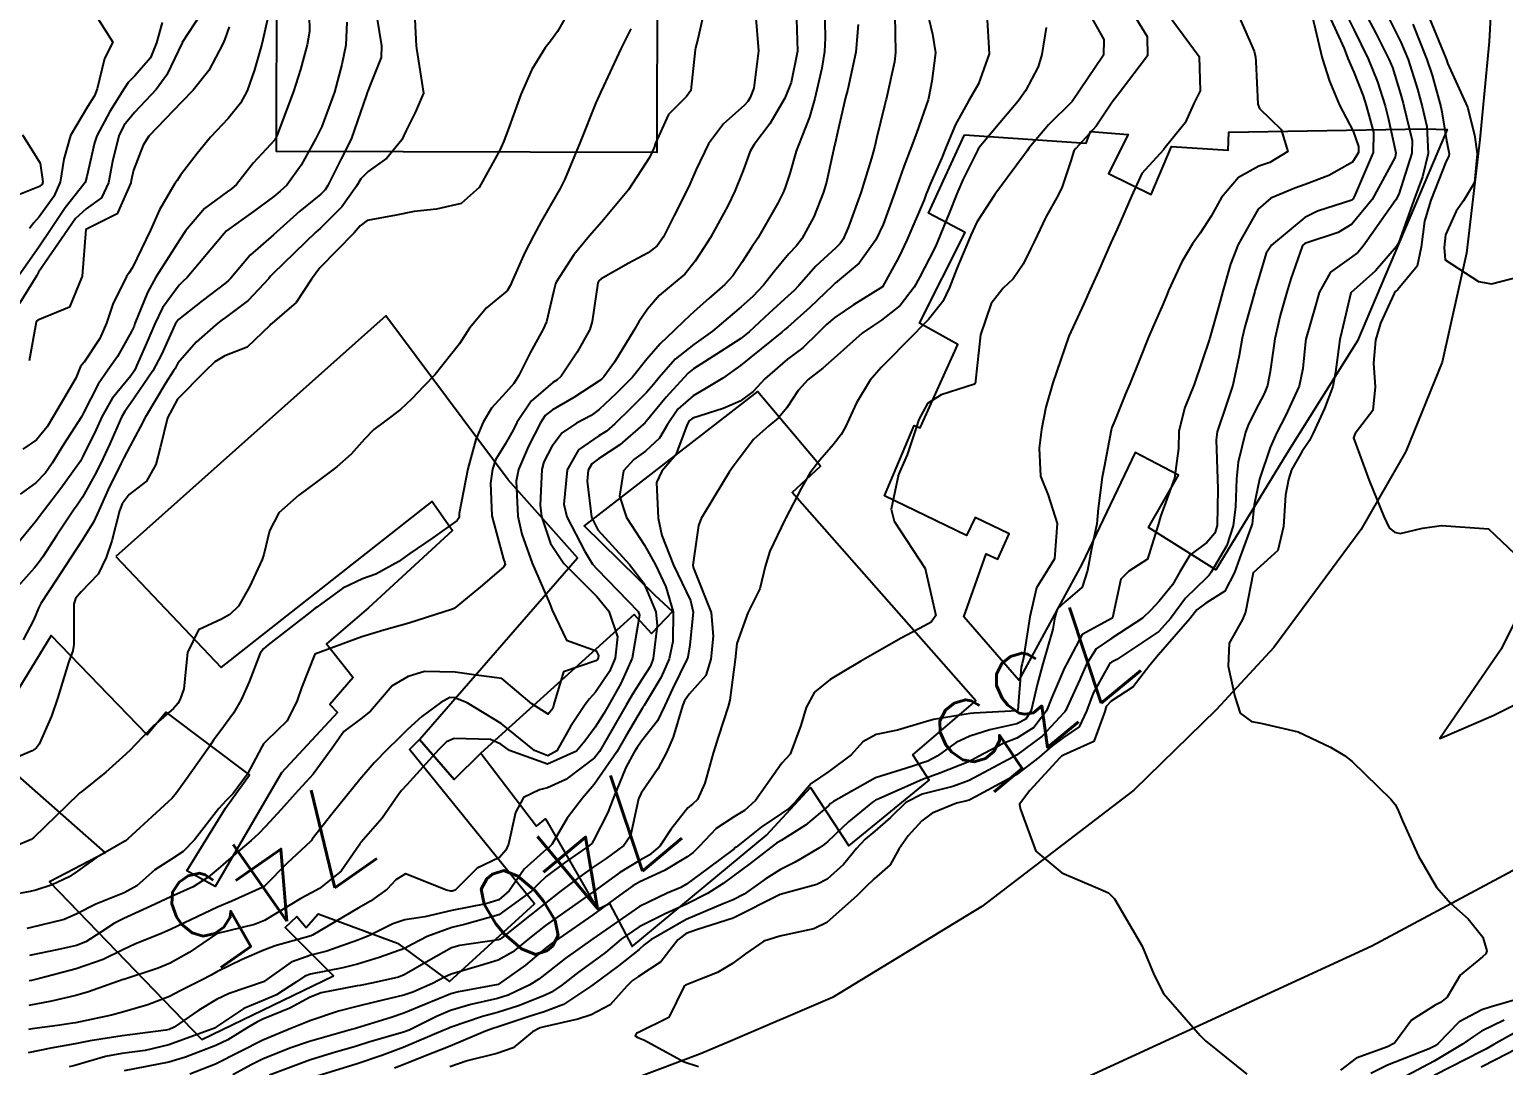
# Model space of a CAD drawing. Header units: metres. Extents: x 318500 to 325275, y 7408834 to 7428799.
# Drawn here: x 322798.3 to 322861.2, y 7418299.4 to 7418343.6 of the extents above; entities that cross this region are included whole.
import ezdxf
from ezdxf.enums import TextEntityAlignment as Align

# ---------------------------------------------------------------- set-up
doc = ezdxf.new("R2010")
doc.units = ezdxf.units.M
doc.header["$MEASUREMENT"] = 0
for name, color, linetype in [('Cotas', 45, 'Continuous'), ('Curvas de Nivel 1m', 11, 'Continuous'), ('Curvas de Nivel 5m', 15, 'Continuous'), ('Edificações', 30, 'Continuous'), ('Vias Primárias', 230, 'Continuous')]:
    doc.layers.add(name, color=color, linetype=linetype)
doc.styles.add('Style-STANDARD', font='STANDARD.shx')

msp = doc.modelspace()

# ---------------------------------------------------------------- linework, layer by layer
at = {"layer": 'Curvas de Nivel 1m', "flags": 128}
for points, elevation in [([(322813.012, 7418344.743), (322813.321, 7418342.915), (322813.303, 7418342.415), (322812.783, 7418341.132), (322812.725, 7418340.977), (322812.708, 7418340.921), (322812.677, 7418340.82), (322812.017, 7418338.931), (322811.591, 7418338.094), (322811.03, 7418336.945), (322810.912, 7418336.762), (322810.724, 7418336.581), (322809.824, 7418335.853), (322808.852, 7418334.978), (322808.699, 7418334.847), (322807.706, 7418333.973), (322806.887, 7418332.998), (322806.788, 7418332.889), (322806.677, 7418332.797), (322805.657, 7418332.023), (322804.653, 7418331.232), (322804.561, 7418331.122), (322804.513, 7418331.032), (322803.93, 7418329.741), (322803.562, 7418329.046), (322802.606, 7418327.645), (322802.358, 7418327.307), (322802.219, 7418327.064), (322801.722, 7418325.929), (322801.316, 7418325.073), (322801.066, 7418324.572), (322800.548, 7418323.641), (322800.325, 7418323.301), (322800.172, 7418323.086), (322799.458, 7418322.025), (322798.862, 7418321.105), (322798.724, 7418320.899), (322798.513, 7418320.632), (322797.791, 7418319.831)], 753), ([(322808.652, 7418344.982), (322808.321, 7418343.481), (322808.203, 7418342.986), (322807.897, 7418341.886), (322807.576, 7418340.992), (322807.297, 7418340.473), (322806.768, 7418339.817), (322806.023, 7418339.011), (322805.449, 7418338.32), (322804.735, 7418337.395), (322804.593, 7418337.171), (322804.5, 7418337.033), (322803.84, 7418335.916), (322803.46, 7418335.049), (322802.684, 7418333.445), (322802.535, 7418333.208), (322802.437, 7418333.062), (322801.845, 7418331.886), (322801.579, 7418331.071), (322801.296, 7418330.417), (322800.625, 7418329.411), (322800.474, 7418329.231), (322800.406, 7418329.083), (322800.264, 7418328.733), (322799.32, 7418327.099), (322799.047, 7418326.649), (322798.585, 7418326.097), (322798.005, 7418325.692)], 756), ([(322814.692, 7418344.901), (322814.796, 7418342.915), (322814.809, 7418342.801), (322815.104, 7418340.895), (322814.772, 7418340.094), (322814.368, 7418339.3), (322814.185, 7418338.906), (322813.548, 7418338.112), (322812.739, 7418337.55), (322812.429, 7418337.23), (322812.245, 7418336.927), (322811.617, 7418336.036), (322810.702, 7418335.116), (322810.614, 7418335.039), (322810.519, 7418334.953), (322808.682, 7418333.176), (322808.584, 7418333.078), (322808.5, 7418332.982), (322807.619, 7418332.037), (322806.655, 7418331.311), (322806.469, 7418331.186), (322806.245, 7418331.006), (322805.399, 7418330.259), (322804.625, 7418329.364), (322804.507, 7418329.146), (322804.44, 7418329.033), (322804.105, 7418328.527), (322803.224, 7418327.051), (322803.019, 7418326.629), (322802.582, 7418325.832), (322802.313, 7418325.323), (322802.194, 7418325.064), (322801.65, 7418323.973), (322801.245, 7418323.073), (322801.03, 7418322.58), (322800.527, 7418321.778), (322800.069, 7418321.087), (322799.462, 7418320.139), (322798.783, 7418319.106), (322798.682, 7418318.912), (322798.48, 7418318.426), (322798.028, 7418317.555)], 752), ([(322836.545, 7418344.613), (322836.822, 7418343.405), (322836.95, 7418342.608), (322836.798, 7418341.398), (322836.672, 7418340.73), (322836.637, 7418340.612), (322836.153, 7418339.232), (322835.931, 7418338.618), (322835.608, 7418337.757), (322835.213, 7418336.623), (322834.717, 7418335.288), (322834.412, 7418334.634), (322833.7, 7418333.64), (322832.682, 7418332.777), (322832.619, 7418332.722), (322832.559, 7418332.661), (322831.594, 7418331.742), (322830.653, 7418330.906), (322830.534, 7418330.8), (322830.403, 7418330.684), (322828.636, 7418329.263), (322827.883, 7418328.721), (322827.101, 7418328.254), (322826.619, 7418327.977), (322825.955, 7418327.401), (322825.525, 7418326.751), (322825.184, 7418326.161), (322824.583, 7418325.608), (322824.088, 7418325.257), (322823.646, 7418324.774), (322823.467, 7418323.684), (322823.768, 7418322.772), (322824.533, 7418321.603), (322825.009, 7418320.755), (322825.444, 7418319.812), (322825.755, 7418318.747), (322825.742, 7418317.482), (322825.588, 7418316.749), (322825.253, 7418315.957), (322824.521, 7418314.759), (322824.487, 7418314.711), (322824.438, 7418314.624), (322823.748, 7418313.442), (322823.357, 7418312.776), (322822.396, 7418311.375), (322821.897, 7418310.797), (322821.239, 7418309.945), (322820.59, 7418308.817), (322820.476, 7418308.701), (322820.357, 7418308.622), (322819.407, 7418307.767), (322818.762, 7418306.836), (322818.326, 7418306.456), (322817.761, 7418306.285), (322816.321, 7418305.995), (322815.165, 7418305.734), (322814.317, 7418305.605), (322813.794, 7418305.427), (322812.773, 7418304.915), (322812.44, 7418304.787), (322812.307, 7418304.737), (322810.975, 7418304.265), (322810.297, 7418304.095), (322809.459, 7418303.796), (322808.328, 7418302.979), (322808.301, 7418302.959), (322808.28, 7418302.951), (322806.812, 7418302.454), (322806.268, 7418302.2), (322805.518, 7418301.754), (322804.466, 7418301.027), (322804.249, 7418300.925), (322804.108, 7418300.891), (322802.246, 7418300.651), (322800.878, 7418300.439), (322800.239, 7418300.314), (322799.207, 7418300.124), (322798.232, 7418299.929)], 743), ([(322832.224, 7418344.669), (322832.253, 7418343.234), (322832.226, 7418342.669), (322832.1, 7418341.965), (322831.809, 7418340.67), (322831.586, 7418339.863), (322831.107, 7418338.677), (322831.012, 7418338.422), (322830.742, 7418337.465), (322830.548, 7418336.868), (322830.474, 7418336.684), (322830.234, 7418336.196), (322829.379, 7418334.7), (322829.11, 7418334.298), (322828.694, 7418333.662), (322828.311, 7418333.09), (322827.97, 7418332.721), (322827.281, 7418332.121), (322826.663, 7418331.578), (322826.231, 7418331.17), (322825.791, 7418330.749), (322825.201, 7418330.198), (322824.638, 7418329.537), (322824.022, 7418328.769), (322823.333, 7418328.065), (322822.609, 7418327.383), (322822.265, 7418327.135), (322821.639, 7418326.804), (322821.02, 7418326.387), (322820.585, 7418325.807), (322820.247, 7418325.151), (322820.15, 7418324.824), (322820.079, 7418323.301), (322820.14, 7418322.824), (322820.533, 7418321.673), (322821.09, 7418320.811), (322822.499, 7418319.401), (322823.011, 7418318.782), (322823.383, 7418317.68), (322823.289, 7418316.778), (322823.038, 7418316.205), (322822.448, 7418315.327), (322822.196, 7418315.042), (322822.002, 7418314.797), (322821.381, 7418313.85), (322820.791, 7418312.814), (322820.408, 7418312.603), (322819.847, 7418312.826), (322818.427, 7418313.984), (322816.968, 7418314.862), (322816.443, 7418315.08), (322816.229, 7418315.088), (322815.844, 7418314.879), (322815.033, 7418314.289), (322814.422, 7418313.733), (322814.005, 7418313.315), (322813.578, 7418312.908), (322813.006, 7418312.312), (322812.397, 7418311.599), (322811.849, 7418310.928), (322811.2, 7418310.116), (322810.361, 7418309.04), (322810.321, 7418308.99), (322810.282, 7418308.951), (322809.296, 7418308.016), (322808.331, 7418307.058), (322808.291, 7418307.02), (322808.228, 7418306.981), (322806.924, 7418306.394), (322806.321, 7418306.141), (322804.616, 7418305.329), (322804.312, 7418305.187), (322803.95, 7418305.035), (322802.786, 7418304.57), (322802.299, 7418304.339), (322801.443, 7418303.914), (322800.284, 7418303.51), (322798.718, 7418303.103), (322798.372, 7418303.015), (322798.278, 7418302.993)], 746), ([(322831.011, 7418344.514), (322831.061, 7418342.686), (322830.797, 7418341.347), (322830.528, 7418340.684), (322829.889, 7418339.577), (322829.216, 7418338.703), (322829.043, 7418338.419), (322828.743, 7418337.59), (322828.394, 7418336.715), (322828.093, 7418336.089), (322827.357, 7418334.73), (322827.104, 7418334.334), (322826.695, 7418333.719), (322826.263, 7418333.167), (322825.756, 7418332.749), (322825.17, 7418332.257), (322824.664, 7418331.665), (322824.29, 7418331.131), (322824.089, 7418330.768), (322823.265, 7418329.409), (322822.799, 7418328.787), (322822.717, 7418328.7), (322822.628, 7418328.624), (322821.516, 7418327.907), (322820.608, 7418327.381), (322820.297, 7418327.13), (322820.094, 7418326.825), (322819.587, 7418325.828), (322819.163, 7418324.834), (322819.066, 7418324.334), (322819.129, 7418322.834), (322819.301, 7418322.07), (322819.751, 7418320.828), (322820.494, 7418319.088), (322820.602, 7418318.818), (322821.216, 7418317.548), (322822.473, 7418317.08), (322822.572, 7418316.89), (322822.565, 7418316.789), (322822.536, 7418316.722), (322822.468, 7418316.658), (322821.086, 7418316.185), (322820.674, 7418314.816), (322820.627, 7418314.627), (322820.433, 7418314.377), (322819.731, 7418314.827), (322818.456, 7418315.904), (322817.248, 7418316.069), (322816.46, 7418316.176), (322815.145, 7418316.205), (322814.456, 7418315.995), (322813.768, 7418315.589), (322813.193, 7418314.912), (322812.845, 7418314.505), (322812.429, 7418314.187), (322811.713, 7418313.638), (322811.216, 7418312.938), (322810.399, 7418311.825), (322809.611, 7418310.962), (322809.032, 7418310.319), (322808.369, 7418309.588), (322808.068, 7418309.279), (322807.746, 7418308.986), (322806.992, 7418308.352), (322806.342, 7418307.774), (322805.924, 7418307.418), (322805.274, 7418307.016), (322804.326, 7418306.584), (322803.471, 7418306.192), (322802.316, 7418305.656), (322801.92, 7418305.457), (322801.336, 7418305.07), (322800.703, 7418304.668), (322800.294, 7418304.511), (322799.537, 7418304.336), (322798.29, 7418304.084)], 747), ([(322845.269, 7418344.494), (322845.989, 7418343.316), (322846.004, 7418342.482), (322844.794, 7418340.89), (322844.495, 7418340.504), (322843.808, 7418339.481), (322842.939, 7418338.527), (322842.862, 7418338.425), (322842.753, 7418338.044), (322842.368, 7418336.901), (322842.192, 7418336.535), (322841.666, 7418335.595), (322841.163, 7418334.545), (322841.016, 7418334.235), (322840.696, 7418333.59), (322840.271, 7418332.971), (322839.846, 7418332.563), (322839.327, 7418331.913), (322838.884, 7418330.576), (322838.67, 7418328.619), (322838.665, 7418328.579), (322838.657, 7418328.553), (322838.628, 7418328.474), (322837.205, 7418328.01), (322836.616, 7418327.649), (322836.244, 7418326.967), (322836.13, 7418326.607), (322835.744, 7418325.451), (322835.376, 7418324.618), (322835.061, 7418323.128), (322835.196, 7418322.62), (322836.52, 7418320.6), (322836.968, 7418318.595), (322836.771, 7418318.313), (322836.486, 7418318.158), (322835.486, 7418317.621), (322834.474, 7418317.049), (322833.772, 7418316.64), (322832.956, 7418316.16), (322832.458, 7418315.867), (322831.799, 7418315.317), (322831.44, 7418314.67), (322831.203, 7418313.897), (322830.757, 7418312.677), (322830.589, 7418312.497), (322830.406, 7418312.288), (322829.275, 7418310.697), (322828.811, 7418310.276), (322828.379, 7418310.01), (322827.596, 7418309.497), (322826.875, 7418308.732), (322826.611, 7418308.481), (322826.353, 7418308.292), (322825.385, 7418307.709), (322824.337, 7418307.222), (322824.042, 7418307.057), (322823.639, 7418306.77), (322822.32, 7418305.803), (322820.886, 7418304.811), (322820.549, 7418304.574), (322820.303, 7418304.373), (322819.454, 7418303.667), (322818.287, 7418302.84), (322816.607, 7418302.533), (322816.274, 7418302.442), (322815.166, 7418301.987), (322814.261, 7418301.614), (322813.73, 7418301.433), (322812.251, 7418300.985), (322812.201, 7418300.97), (322812.037, 7418300.923), (322810.245, 7418300.408), (322809.403, 7418300.124), (322808.237, 7418299.656), (322807.787, 7418299.432), (322806.974, 7418298.993)], 739), ([(322827.101, 7418344.471), (322826.817, 7418343.204), (322826.717, 7418342.835), (322826.701, 7418342.741), (322826.522, 7418341.013), (322826.336, 7418340.745), (322825.556, 7418339.975), (322825.008, 7418338.758), (322824.947, 7418338.568), (322824.751, 7418338.149), (322823.851, 7418336.773), (322822.716, 7418335.398), (322822.191, 7418334.798), (322821.52, 7418333.986), (322820.762, 7418332.819), (322820.74, 7418332.758), (322820.675, 7418332.462), (322820.35, 7418331.128), (322820.214, 7418330.824), (322819.659, 7418329.81), (322819.178, 7418328.835), (322818.957, 7418328.505), (322818.619, 7418328.118), (322818.015, 7418327.443), (322817.656, 7418326.854), (322817.339, 7418326.108), (322817.006, 7418324.863), (322816.633, 7418322.951), (322816.635, 7418322.869), (322816.635, 7418322.783), (322816.547, 7418322.655), (322815.508, 7418321.913), (322814.525, 7418321.236), (322814.328, 7418321.097), (322814.052, 7418320.905), (322813.067, 7418320.359), (322812.509, 7418320.154), (322811.667, 7418319.768), (322810.548, 7418318.949), (322810.49, 7418318.904), (322810.259, 7418318.725), (322808.474, 7418317.339), (322808.275, 7418317.179), (322808.134, 7418316.983), (322807.669, 7418315.767), (322807.333, 7418314.991), (322806.995, 7418314.431), (322806.42, 7418313.633), (322806.151, 7418313.267), (322805.971, 7418313.007), (322805.005, 7418311.636), (322804.57, 7418311.027), (322804.378, 7418310.8), (322802.486, 7418309.058), (322802.416, 7418309.002), (322802.359, 7418308.963), (322801.156, 7418308.263), (322800.339, 7418307.687), (322799.986, 7418307.435), (322799.258, 7418307.096), (322798.559, 7418306.874), (322798.326, 7418306.819), (322796.899, 7418306.553)], 749), ([(322821.299, 7418344.347), (322820.82, 7418343.52), (322820.522, 7418343.115), (322820.294, 7418342.825), (322819.728, 7418341.899), (322819.259, 7418340.835), (322819.133, 7418340.48), (322818.766, 7418339.451), (322818.538, 7418338.843), (322818.369, 7418338.461), (322817.487, 7418336.859), (322816.72, 7418336.177), (322815.658, 7418335.944), (322814.714, 7418335.844), (322813.935, 7418335.685), (322812.708, 7418335.452), (322812.405, 7418335.224), (322812.143, 7418334.928), (322810.685, 7418333.433), (322810.326, 7418332.955), (322809.673, 7418331.957), (322808.651, 7418331.074), (322808.599, 7418331.032), (322808.548, 7418330.981), (322807.576, 7418330.051), (322806.63, 7418329.679), (322806.208, 7418329.424), (322805.781, 7418329.013), (322804.608, 7418327.825), (322804.183, 7418327.036), (322803.872, 7418325.749), (322803.678, 7418325.043), (322803.285, 7418324.324), (322802.551, 7418323.76), (322802.247, 7418323.361), (322802.141, 7418323.064), (322801.808, 7418321.787), (322801.562, 7418321.07), (322801.227, 7418320.355), (322800.498, 7418319.608), (322800.256, 7418319.321), (322800.178, 7418319.085), (322800.192, 7418317.357), (322800.148, 7418317.085), (322799.958, 7418316.591), (322799.506, 7418315.094), (322799.226, 7418314.3), (322798.703, 7418313.106), (322798.582, 7418312.933), (322798.406, 7418312.82), (322797.216, 7418312.31)], 751), ([(322811.836, 7418343.924), (322811.789, 7418342.935), (322811.623, 7418342.112), (322811.302, 7418340.942), (322810.765, 7418339.472), (322810.518, 7418338.954), (322809.882, 7418337.824), (322809.273, 7418336.972), (322808.997, 7418336.705), (322808.723, 7418336.484), (322807.854, 7418335.848), (322806.7, 7418335.017), (322806.601, 7418334.904), (322805.018, 7418333.025), (322804.844, 7418332.861), (322804.675, 7418332.703), (322803.972, 7418331.729), (322803.638, 7418331.045), (322803.347, 7418330.342), (322802.777, 7418329.058), (322802.618, 7418328.822), (322801.818, 7418327.858), (322801.381, 7418327.072), (322801.137, 7418326.53), (322800.575, 7418325.385), (322800.464, 7418325.189), (322800.395, 7418325.083), (322799.636, 7418324.011), (322798.937, 7418323.104), (322798.535, 7418322.585), (322797.341, 7418321.128)], 754), ([(322803.955, 7418343.911), (322803.716, 7418343.046), (322803.453, 7418342.397), (322802.789, 7418341.629), (322802.504, 7418341.343), (322802.323, 7418341.065), (322801.725, 7418340.116), (322801.162, 7418339.076), (322801.06, 7418338.773), (322800.734, 7418337.333), (322800.688, 7418337.124), (322800.662, 7418337.081), (322799.814, 7418335.993), (322799.218, 7418335.102), (322798.692, 7418334.323), (322797.846, 7418333.123)], 759), ([(322805.589, 7418344.258), (322804.81, 7418343.054), (322804.802, 7418343.038), (322804.156, 7418341.673), (322803.702, 7418341.046), (322802.77, 7418340.065), (322802.316, 7418339.513), (322802.106, 7418339.067), (322801.842, 7418337.971), (322801.668, 7418337.071), (322801.367, 7418336.427), (322800.713, 7418335.959), (322800.257, 7418335.536), (322799.948, 7418335.091), (322798.681, 7418333.245), (322798.602, 7418333.111), (322797.871, 7418331.912)], 758), ([(322829.274, 7418344.265), (322829.404, 7418342.704), (322829.199, 7418341.111), (322829.053, 7418340.706), (322828.954, 7418340.541), (322828.785, 7418340.367), (322827.906, 7418339.59), (322827.264, 7418338.732), (322826.743, 7418337.638), (322826.475, 7418337.002), (322826.35, 7418336.744), (322825.803, 7418335.665), (322825.35, 7418334.754), (322825.083, 7418334.377), (322824.7, 7418334.082), (322823.842, 7418333.624), (322822.683, 7418332.971), (322822.585, 7418332.887), (322822.543, 7418332.792), (322822.305, 7418331.146), (322822.199, 7418330.797), (322821.669, 7418329.833), (322820.987, 7418328.815), (322820.797, 7418328.648), (322820.626, 7418328.546), (322819.695, 7418327.748), (322819.095, 7418326.835), (322818.929, 7418326.503), (322818.586, 7418325.916), (322818.18, 7418325.242), (322818.047, 7418324.848), (322817.965, 7418324.25), (322818.021, 7418322.848), (322818.522, 7418321.005), (322818.58, 7418320.839), (322818.592, 7418320.766), (322818.517, 7418320.654), (322817.536, 7418319.823), (322816.491, 7418318.944), (322816.446, 7418318.915), (322816.344, 7418318.872), (322814.484, 7418318.269), (322813.419, 7418317.972), (322812.478, 7418317.687), (322810.47, 7418316.95), (322809.905, 7418315.502), (322809.719, 7418314.961), (322809.292, 7418314.102), (322808.414, 7418313.248), (322808.282, 7418313.112), (322808.206, 7418312.982), (322807.581, 7418311.805), (322806.982, 7418310.994), (322806.691, 7418310.691), (322806.38, 7418310.35), (322805.332, 7418309.015), (322804.853, 7418308.522), (322804.347, 7418308.194), (322803.643, 7418307.738), (322802.873, 7418307.052), (322802.327, 7418306.749), (322801.118, 7418306.276), (322800.312, 7418305.858), (322799.772, 7418305.624), (322798.302, 7418305.255), (322798.184, 7418305.23)], 748), ([(322835.222, 7418344.238), (322835.255, 7418342.626), (322835.207, 7418342.225), (322834.856, 7418340.629), (322834.844, 7418340.575), (322834.786, 7418340.347), (322834.44, 7418338.96), (322834.363, 7418338.636), (322834.225, 7418338.111), (322833.772, 7418336.644), (322833.246, 7418335.182), (322833.021, 7418334.655), (322832.893, 7418334.471), (322832.705, 7418334.297), (322831.85, 7418333.511), (322831.123, 7418332.676), (322830.906, 7418332.448), (322830.673, 7418332.237), (322829.856, 7418331.498), (322829.005, 7418330.705), (322828.647, 7418330.417), (322827.762, 7418329.844), (322826.634, 7418329.126), (322826.419, 7418328.956), (322826.211, 7418328.744), (322825.457, 7418327.912), (322824.602, 7418326.868), (322824.551, 7418326.811), (322824.5, 7418326.761), (322823.479, 7418325.884), (322822.577, 7418325.283), (322822.294, 7418325.074), (322822.136, 7418324.797), (322822.097, 7418324.329), (322822.281, 7418322.794), (322822.542, 7418322.25), (322823.901, 7418320.769), (322824.508, 7418319.972), (322825.023, 7418318.755), (322825.074, 7418318.165), (322824.904, 7418316.756), (322824.79, 7418316.432), (322824.457, 7418315.908), (322824.007, 7418315.206), (322823.751, 7418314.77), (322823.276, 7418313.928), (322822.621, 7418312.787), (322822.407, 7418312.523), (322821.182, 7418311.592), (322820.394, 7418311.241), (322820.058, 7418311.159), (322819.377, 7418310.83), (322819.029, 7418310.185), (322818.739, 7418308.836), (322818.621, 7418308.572), (322818.351, 7418308.267), (322817.396, 7418307.803), (322816.457, 7418306.868), (322816.33, 7418306.827), (322816.28, 7418306.821), (322816.092, 7418306.874), (322814.34, 7418307.56), (322813.923, 7418307.318), (322813.55, 7418306.908), (322812.84, 7418306.4), (322812.322, 7418306.096), (322810.371, 7418304.949), (322810.328, 7418304.932), (322810.31, 7418304.926), (322808.782, 7418304.494), (322808.3, 7418304.309), (322807.366, 7418303.917), (322806.286, 7418303.379), (322806.051, 7418303.236), (322805.61, 7418303.01), (322804.723, 7418302.573), (322804.27, 7418302.335), (322803.337, 7418301.971), (322802.259, 7418301.657), (322801.786, 7418301.535), (322800.252, 7418301.205), (322800.147, 7418301.186), (322799.483, 7418301.092), (322798.406, 7418300.949), (322798.247, 7418300.922)], 744), ([(322839.143, 7418344.268), (322839.245, 7418342.573), (322838.797, 7418341.285), (322838.377, 7418340.586), (322837.812, 7418339.557), (322837.417, 7418338.6), (322837.229, 7418338.127), (322836.736, 7418337.012), (322836.613, 7418336.721), (322836.564, 7418336.602), (322836.467, 7418336.344), (322835.739, 7418334.615), (322835.402, 7418333.917), (322834.695, 7418332.63), (322833.46, 7418331.856), (322832.66, 7418331.312), (322832.301, 7418331.018), (322831.953, 7418330.667), (322831.289, 7418330.028), (322830.639, 7418329.541), (322829.677, 7418328.694), (322829.17, 7418328.153), (322828.616, 7418327.751), (322827.902, 7418327.429), (322826.604, 7418327.012), (322826.442, 7418326.902), (322826.359, 7418326.742), (322825.869, 7418325.459), (322825.282, 7418324.753), (322825.046, 7418324.274), (322825.126, 7418322.754), (322825.283, 7418322.008), (322825.78, 7418320.747), (322826.497, 7418319.229), (322826.621, 7418318.738), (322826.476, 7418317.342), (322826.388, 7418316.823), (322826.36, 7418316.741), (322825.737, 7418315.461), (322825.407, 7418314.75), (322825.088, 7418314.095), (322824.417, 7418313.237), (322824.219, 7418312.957), (322824.104, 7418312.765), (322823.746, 7418312.112), (322823.198, 7418310.778), (322822.977, 7418310.185), (322822.363, 7418308.992), (322822.288, 7418308.865), (322822.207, 7418308.792), (322821.12, 7418308.037), (322820.34, 7418307.456), (322820.015, 7418307.143), (322819.723, 7418306.826), (322818.32, 7418305.823), (322816.853, 7418305.4), (322816.314, 7418305.283), (322815.267, 7418304.886), (322814.638, 7418304.562), (322814.302, 7418304.386), (322813.216, 7418303.991), (322812.292, 7418303.715), (322811.666, 7418303.553), (322810.285, 7418303.284), (322810.038, 7418303.2), (322809.682, 7418302.959), (322808.839, 7418302.404), (322808.268, 7418302.161), (322807.439, 7418301.812), (322806.25, 7418301.015), (322806.225, 7418301), (322804.242, 7418300.268), (322803.223, 7418300.028), (322802.238, 7418299.897), (322801.541, 7418299.763), (322800.225, 7418299.385), (322799.984, 7418299.323)], 742), ([(322846.838, 7418344.303), (322848.206, 7418342.456), (322848.254, 7418340.996), (322847.979, 7418340.458), (322847.617, 7418339.622), (322846.762, 7418338.576), (322846.721, 7418338.511), (322846.69, 7418338.471), (322845.764, 7418337.466), (322845.314, 7418336.491), (322844.716, 7418335.082), (322844.442, 7418334.504), (322843.907, 7418333.297), (322843.558, 7418332.511), (322843.282, 7418331.902), (322842.65, 7418330.52), (322841.968, 7418328.53), (322841.661, 7418327.487), (322841.48, 7418326.537), (322841.382, 7418325.744), (322841.443, 7418324.537), (322841.761, 7418323.731), (322842.152, 7418322.526), (322842.037, 7418321.018), (322841.734, 7418320.532), (322841.267, 7418319.78), (322840.984, 7418318.543), (322840.714, 7418316.788), (322840.65, 7418316.547), (322840.619, 7418316.396), (322840.467, 7418314.55), (322840.457, 7418314.533), (322840.44, 7418314.524), (322838.595, 7418314.421), (322838.437, 7418314.41), (322836.868, 7418314.161), (322836.432, 7418314.034), (322835.337, 7418313.705), (322834.423, 7418313.511), (322833.86, 7418313.197), (322833.354, 7418312.646), (322832.403, 7418311.939), (322831.646, 7418311.419), (322831.01, 7418310.674), (322830.703, 7418310.359), (322830.382, 7418310.145), (322829.51, 7418309.556), (322828.448, 7418308.709), (322828.399, 7418308.67), (322828.359, 7418308.64), (322827.258, 7418307.815), (322826.336, 7418307.131), (322826.092, 7418306.984), (322825.509, 7418306.748), (322824.324, 7418306.166), (322822.333, 7418304.79), (322821.147, 7418303.958), (322820.287, 7418303.273), (322820.036, 7418303.071), (322819.65, 7418302.826), (322818.717, 7418302.392), (322818.271, 7418302.252), (322817.129, 7418301.995), (322816.263, 7418301.726), (322815.663, 7418301.475), (322814.489, 7418300.896), (322814.249, 7418300.805), (322812.78, 7418300.379), (322812.243, 7418300.21), (322811.213, 7418299.908), (322810.237, 7418299.606), (322808.53, 7418298.976)], 738), ([(322849.782, 7418344.436), (322850.549, 7418342.689), (322850.607, 7418342.423), (322850.629, 7418342.244), (322850.714, 7418340.421), (322850.787, 7418340.236), (322851.711, 7418339.343), (322851.99, 7418338.402), (322851.229, 7418337.936), (322850.75, 7418337.772), (322849.883, 7418337.293), (322849.158, 7418336.444), (322848.722, 7418335.644), (322848.252, 7418334.917), (322847.92, 7418334.458), (322847.462, 7418333.699), (322846.903, 7418332.468), (322846.839, 7418332.307), (322846.671, 7418331.901), (322846.233, 7418330.9), (322846.05, 7418330.479), (322845.662, 7418329.506), (322845.252, 7418328.491), (322845.065, 7418328.052), (322844.606, 7418326.925), (322844.488, 7418326.615), (322844.452, 7418326.501), (322844.153, 7418324.928), (322844.067, 7418324.505), (322843.901, 7418323.162), (322843.838, 7418322.507), (322843.609, 7418321.434), (322843.443, 7418320.511), (322843.22, 7418319.802), (322842.5, 7418319.193), (322842.153, 7418318.868), (322842.053, 7418318.527), (322841.965, 7418318.008), (322841.543, 7418316.534), (322841.307, 7418315.688), (322841.038, 7418314.541), (322840.807, 7418314.172), (322840.431, 7418313.975), (322839.277, 7418313.717), (322838.423, 7418313.441), (322837.834, 7418313.17), (322837.033, 7418312.594), (322836.625, 7418312.381), (322836.407, 7418312.302), (322835.951, 7418312.152), (322834.4, 7418311.671), (322832.597, 7418310.657), (322832.481, 7418310.567), (322832.387, 7418310.477), (322831.404, 7418309.641), (322830.365, 7418308.993), (322830.173, 7418308.872), (322829.93, 7418308.686), (322829.041, 7418308.008), (322828.342, 7418307.484), (322827.899, 7418307.154), (322827.221, 7418306.727), (322826.325, 7418306.277), (322825.425, 7418305.853), (322824.315, 7418305.303), (322823.54, 7418304.772), (322822.871, 7418304.212), (322822.295, 7418303.785), (322821.716, 7418303.372), (322821.016, 7418302.809), (322820.576, 7418302.515), (322820.273, 7418302.379), (322819.16, 7418301.938), (322818.262, 7418301.649), (322817.632, 7418301.477), (322816.252, 7418301.01), (322816.153, 7418300.97), (322815.952, 7418300.874), (322814.242, 7418300.148), (322813.333, 7418299.815), (322812.235, 7418299.447), (322810.613, 7418298.944)], 737), ([(322853.038, 7418344.187), (322853.456, 7418342.384), (322853.775, 7418341.405), (322854.201, 7418340.376), (322854.774, 7418339.27), (322855.014, 7418338.616), (322855.005, 7418338.366), (322854.754, 7418337.952), (322853.746, 7418337.379), (322852.739, 7418336.996), (322852.298, 7418336.835), (322851.271, 7418336.412), (322850.725, 7418335.938), (322849.867, 7418334.433), (322849.548, 7418333.587), (322849.224, 7418332.442), (322849.102, 7418332.015), (322848.669, 7418330.45), (322848.649, 7418330.388), (322847.994, 7418328.45), (322847.59, 7418327.48), (322847.343, 7418326.459), (322847.324, 7418325.724), (322847.154, 7418324.461), (322846.553, 7418322.816), (322846.454, 7418322.471), (322846.006, 7418320.999), (322845.203, 7418320.49), (322844.86, 7418320.149), (322844.513, 7418318.5), (322844.49, 7418318.481), (322843.217, 7418317.779), (322842.543, 7418316.519), (322842.523, 7418316.466), (322842.468, 7418316.355), (322841.914, 7418315.062), (322841.692, 7418314.531), (322841.155, 7418313.813), (322840.422, 7418313.359), (322839.843, 7418313.134), (322838.795, 7418312.574), (322838.408, 7418312.357), (322837.138, 7418311.858), (322836.4, 7418311.593), (322834.536, 7418310.773), (322834.391, 7418310.707), (322834.266, 7418310.632), (322833.24, 7418309.784), (322832.364, 7418308.953), (322832.205, 7418308.819), (322831.973, 7418308.664), (322830.962, 7418308.062), (322830.346, 7418307.754), (322829.687, 7418307.343), (322828.793, 7418306.703), (322828.327, 7418306.452), (322827.897, 7418306.287), (322826.319, 7418305.616), (322824.811, 7418304.755), (322824.527, 7418304.538), (322824.304, 7418304.338), (322823.429, 7418303.637), (322822.28, 7418302.79), (322821.087, 7418301.989), (322820.263, 7418301.679), (322819.614, 7418301.472), (322818.253, 7418301.026), (322818.11, 7418300.984), (322817.747, 7418300.848), (322816.243, 7418300.213), (322815.119, 7418299.767), (322814.235, 7418299.416), (322813.863, 7418299.274)], 736), ([(322854.427, 7418344.374), (322854.828, 7418343.586), (322855.425, 7418342.361), (322855.821, 7418341.375), (322856.141, 7418340.35), (322856.279, 7418339.844), (322856.605, 7418338.342), (322856.578, 7418338.163), (322855.587, 7418336.357), (322854.719, 7418335.301), (322854.141, 7418334.95), (322852.711, 7418334.474), (322852.617, 7418334.391), (322852.122, 7418332.965), (322851.955, 7418332.401), (322851.665, 7418331.405), (322851.436, 7418330.408), (322851.234, 7418329.009), (322851.125, 7418328.413), (322850.986, 7418328.053), (322850.614, 7418327.361), (322850.302, 7418326.726), (322850.182, 7418326.424), (322849.867, 7418325.141), (322849.802, 7418324.428), (322849.753, 7418323.234), (322849.665, 7418322.429), (322849.385, 7418321.584), (322848.726, 7418320.438), (322848.64, 7418320.317), (322848.517, 7418320.209), (322847.62, 7418319.337), (322846.985, 7418318.463), (322846.484, 7418317.917), (322844.694, 7418316.718), (322844.471, 7418316.596), (322844.417, 7418316.554), (322844.374, 7418316.501), (322843.685, 7418315.274), (322843.4, 7418314.51), (322843.094, 7418313.849), (322842.423, 7418313.386), (322841.921, 7418313.024), (322841.371, 7418312.536), (322840.402, 7418311.788), (322838.665, 7418310.848), (322838.391, 7418310.715), (322838.291, 7418310.681), (322837.85, 7418310.585), (322836.817, 7418310.162), (322836.378, 7418309.824), (322835.793, 7418309.184), (322835.398, 7418308.614), (322835.02, 7418307.95), (322834.341, 7418307.349), (322833.969, 7418307.002), (322833.62, 7418306.641), (322832.318, 7418305.496), (322831.765, 7418305.216), (322830.312, 7418304.9), (322829.636, 7418304.69), (322828.848, 7418304.156), (322828.295, 7418303.739), (322827.65, 7418303.36), (322826.281, 7418302.813), (322826.241, 7418302.779), (322826.213, 7418302.741), (322825.573, 7418301.435), (322824.25, 7418300.783), (322824.234, 7418300.776), (322824.195, 7418300.761), (322824.137, 7418300.65), (322824.248, 7418300.585), (322824.54, 7418300.465), (322826.238, 7418299.544), (322826.841, 7418299.336)], 734), ([(322855.261, 7418344.364), (322855.755, 7418343.428), (322856.307, 7418342.348), (322856.453, 7418341.992), (322856.795, 7418340.86), (322856.915, 7418340.462), (322856.945, 7418340.338), (322857.302, 7418338.866), (322857.29, 7418338.332), (322856.734, 7418336.584), (322856.604, 7418336.342), (322856.33, 7418335.95), (322855.212, 7418334.362), (322854.982, 7418334.09), (322854.703, 7418333.886), (322853.814, 7418333.258), (322853.333, 7418332.383), (322853.187, 7418331.87), (322852.758, 7418330.389), (322852.741, 7418330.297), (322852.637, 7418329.133), (322852.471, 7418328.392), (322851.893, 7418327.118), (322851.521, 7418326.406), (322851.233, 7418325.767), (322850.778, 7418324.417), (322850.559, 7418323.325), (322850.465, 7418322.507), (322850.448, 7418322.421), (322849.931, 7418321.024), (322849.713, 7418320.428), (322849.306, 7418319.634), (322848.5, 7418319.126), (322848.11, 7418318.831), (322847.809, 7418318.45), (322846.475, 7418316.921), (322846.104, 7418316.475), (322845.399, 7418315.543), (322844.447, 7418314.945), (322844.238, 7418314.707), (322844.176, 7418314.503), (322843.711, 7418313.216), (322842.412, 7418312.635), (322842.34, 7418312.592), (322842.265, 7418312.522), (322840.981, 7418311.126), (322840.546, 7418310.548), (322840.574, 7418310.361), (322841.238, 7418308.537), (322842.346, 7418307.604), (322843.883, 7418306.959), (322844.334, 7418306.761), (322844.601, 7418306.496), (322845.239, 7418305.406), (322845.783, 7418304.478), (322846.291, 7418303.236), (322846.681, 7418302.464), (322848.253, 7418300.66), (322848.479, 7418300.438), (322850.236, 7418299.012)], 733), ([(322856.174, 7418344.35), (322856.821, 7418343.071), (322857.126, 7418342.335), (322857.528, 7418341.06), (322857.731, 7418340.326), (322857.923, 7418339.468), (322857.976, 7418338.322), (322857.738, 7418337.318), (322857.376, 7418336.33), (322856.712, 7418334.491), (322856.633, 7418334.341), (322855.738, 7418333.31), (322854.68, 7418332.37), (322854.29, 7418330.739), (322854.217, 7418330.374), (322854.031, 7418328.981), (322853.919, 7418328.377), (322853.561, 7418327.435), (322853.069, 7418326.385), (322852.914, 7418326.066), (322852.588, 7418325.584), (322852.156, 7418324.816), (322852.014, 7418324.398), (322851.896, 7418323.733), (322851.812, 7418322.401), (322851.568, 7418321.371), (322850.52, 7418320.42), (322850.186, 7418318.732), (322850.054, 7418318.424), (322849.495, 7418317.415), (322849.442, 7418316.43), (322849.737, 7418315.141), (322849.958, 7418314.425), (322850.435, 7418314.073), (322850.844, 7418314.004), (322852.429, 7418313.631), (322853.819, 7418312.969), (322854.414, 7418312.616), (322854.743, 7418312.357), (322856.394, 7418310.754), (322856.574, 7418310.52), (322856.668, 7418310.336), (322856.886, 7418309.829), (322857.571, 7418308.322), (322858.34, 7418306.998), (322858.947, 7418306.301), (322859.685, 7418305.651), (322860.316, 7418304.866), (322860.481, 7418304.278), (322860.439, 7418304.148), (322860.306, 7418304.025), (322859.346, 7418303.242), (322858.798, 7418302.302), (322858.505, 7418302.078), (322858.275, 7418301.963), (322857.273, 7418301.317), (322856.539, 7418300.336), (322856.248, 7418300.181), (322854.902, 7418299.695), (322854.238, 7418299.188)], 732), ([(322806.821, 7418343.731), (322806.623, 7418343.193), (322806.542, 7418343.004), (322805.943, 7418341.862), (322805.278, 7418341.023), (322804.775, 7418340.511), (322803.392, 7418339.051), (322803.138, 7418338.671), (322802.738, 7418337.601), (322802.633, 7418337.16), (322802.62, 7418337.061), (322802.035, 7418335.742), (322800.7, 7418335.08), (322800.536, 7418333.082), (322799.994, 7418331.756), (322798.651, 7418331.206), (322798.598, 7418331.163), (322798.573, 7418331.111), (322798.274, 7418329.466)], 757), ([(322841.674, 7418343.695), (322841.501, 7418342.543), (322841.331, 7418342.018), (322840.794, 7418340.989), (322840.488, 7418340.555), (322839.709, 7418339.633), (322838.827, 7418338.579), (322838.796, 7418338.543), (322838.758, 7418338.477), (322838.13, 7418337.199), (322837.864, 7418336.589), (322837.537, 7418335.776), (322837.062, 7418334.596), (322836.953, 7418334.35), (322836.699, 7418333.844), (322836.274, 7418333.019), (322836.049, 7418332.609), (322835.454, 7418331.833), (322834.659, 7418331.198), (322834.31, 7418330.98), (322833.829, 7418330.642), (322832.639, 7418329.578), (322832.146, 7418329.154), (322831.528, 7418328.671), (322831.091, 7418328.207), (322830.612, 7418327.455), (322830.259, 7418327.032), (322829.847, 7418326.691), (322829.184, 7418326.108), (322828.579, 7418325.293), (322828.326, 7418324.962), (322828.15, 7418324.716), (322827.542, 7418323.707), (322826.95, 7418322.734), (322826.843, 7418322.438), (322826.595, 7418320.739), (322826.635, 7418320.621), (322827.385, 7418318.727), (322827.472, 7418317.718), (322827.372, 7418316.726), (322827.159, 7418316.03), (322826.448, 7418315.241), (322826.24, 7418314.946), (322826.163, 7418314.743), (322825.767, 7418313.399), (322825.476, 7418312.749), (322825.107, 7418312.049), (322824.392, 7418311.008), (322824.289, 7418310.762), (322823.938, 7418309.195), (322823.655, 7418308.771), (322822.907, 7418308.226), (322822.346, 7418307.846), (322821.731, 7418307.407), (322820.945, 7418306.811), (322820.325, 7418306.329), (322818.457, 7418304.839), (322818.374, 7418304.775), (322818.309, 7418304.743), (322816.657, 7418304.512), (322816.303, 7418304.402), (322815.325, 7418303.854), (322814.285, 7418303.251), (322814.035, 7418303.151), (322812.965, 7418302.913), (322812.398, 7418302.799), (322812.278, 7418302.779), (322810.734, 7418302.482), (322810.27, 7418302.302), (322809.398, 7418301.828), (322808.256, 7418301.357), (322807.995, 7418301.242), (322807.576, 7418300.987), (322806.755, 7418300.485), (322806.242, 7418300.238), (322804.952, 7418299.734), (322804.235, 7418299.522), (322802.328, 7418299.155)], 741), ([(322857.322, 7418343.843), (322857.926, 7418342.323), (322858.148, 7418341.665), (322858.522, 7418340.314), (322858.566, 7418340.093), (322858.768, 7418338.866), (322858.873, 7418338.309), (322858.865, 7418338.203), (322858.755, 7418337.984), (322858.095, 7418336.32), (322857.826, 7418335.428), (322857.688, 7418334.325), (322857.514, 7418333.511), (322856.683, 7418332.508), (322856.594, 7418332.428), (322856.528, 7418332.342), (322855.94, 7418331.072), (322855.734, 7418330.354), (322855.646, 7418329.361), (322855.722, 7418328.354), (322855.619, 7418327.35), (322854.873, 7418326.366), (322854.791, 7418326.173), (322855.468, 7418324.351), (322856.084, 7418322.815), (322856.317, 7418322.342), (322856.547, 7418322.159), (322856.786, 7418322.097), (322857.744, 7418322.322), (322858.551, 7418322.444), (322860.55, 7418322.29), (322862.523, 7418320.436)], 731), ([(322798, 7418339.121), (322798.742, 7418337.909), (322798.861, 7418337.108), (322798.831, 7418337.006), (322798.727, 7418336.912), (322797.446, 7418336.402)], 761), ([(322861.951, 7418302.263), (322860.663, 7418301.887), (322860.272, 7418301.761), (322859.31, 7418301.249), (322858.389, 7418300.308), (322858.249, 7418300.204), (322858.026, 7418300.092), (322856.241, 7418299.4), (322855.535, 7418299.049)], 731), ([(322861.72, 7418300.803), (322860.777, 7418300.275), (322860.442, 7418300.084), (322860.247, 7418299.986), (322859.631, 7418299.676), (322858.236, 7418298.954)], 729), ([(322862.092, 7418300.262), (322860.879, 7418299.639), (322860.24, 7418299.313)], 728)]:
    msp.add_lwpolyline(points, dxfattribs=dict(at, elevation=elevation))
at = {"layer": 'Curvas de Nivel 5m', "flags": 128}
for points, elevation in [([(322796.913, 7418350.678), (322798.466, 7418349.116), (322798.883, 7418348.633), (322799.832, 7418347.095), (322799.977, 7418346.219), (322800.336, 7418345.088), (322800.834, 7418344.662), (322801.851, 7418343.07), (322801.498, 7418342.374), (322801.174, 7418341.076), (322801.074, 7418340.78), (322800.772, 7418340.308), (322800.046, 7418339.091), (322799.76, 7418338.079), (322799.607, 7418337.097), (322799.333, 7418336.488), (322798.708, 7418335.612), (322798.468, 7418335.349), (322798.288, 7418335.116)], 760), ([(322810.214, 7418344.959), (322810.247, 7418343.53), (322810.14, 7418342.96), (322809.852, 7418341.906), (322809.565, 7418340.968), (322808.853, 7418339.071), (322808.809, 7418338.979), (322808.792, 7418338.947), (322808.759, 7418338.907), (322807.832, 7418337.901), (322807.123, 7418336.996), (322806.917, 7418336.808), (322806.725, 7418336.683), (322805.763, 7418335.965), (322804.964, 7418335.026), (322804.696, 7418334.62), (322803.689, 7418333.045), (322803.33, 7418332.39), (322802.795, 7418331.058), (322802.755, 7418330.952), (322802.645, 7418330.718), (322802.043, 7418329.651), (322801.639, 7418329.07), (322801.224, 7418328.464), (322800.602, 7418327.247), (322800.513, 7418327.081), (322799.765, 7418325.909), (322799.263, 7418325.1), (322798.981, 7418324.687), (322798.557, 7418324.262), (322797.891, 7418323.779)], 755), ([(322843.391, 7418344.522), (322844.147, 7418343.183), (322844.132, 7418342.51), (322842.79, 7418340.53), (322841.779, 7418339.536), (322840.945, 7418338.548), (322840.87, 7418338.437), (322840.756, 7418338.274), (322840.021, 7418337.281), (322839.489, 7418336.569), (322838.718, 7418335.386), (322838.461, 7418334.834), (322838.362, 7418334.583), (322837.874, 7418333.406), (322837.547, 7418332.591), (322837.27, 7418331.995), (322836.66, 7418331.236), (322836.345, 7418330.914), (322836.048, 7418330.609), (322834.635, 7418329.178), (322834.17, 7418328.637), (322833.587, 7418327.674), (322833.118, 7418326.652), (322832.933, 7418326.317), (322832.588, 7418325.879), (322832.016, 7418325.228), (322831.6, 7418324.67), (322831.219, 7418324.018), (322830.551, 7418322.741), (322830.52, 7418322.68), (322829.882, 7418321.337), (322829.681, 7418320.693), (322829.461, 7418319.74), (322828.941, 7418318.703), (322828.477, 7418317.404), (322828.411, 7418316.711), (322828.176, 7418314.982), (322828.111, 7418314.715), (322827.699, 7418313.443), (322827.471, 7418312.724), (322827.107, 7418311.439), (322826.795, 7418310.734), (322826.583, 7418310.541), (322826.385, 7418310.378), (322825.655, 7418309.463), (322825.196, 7418308.752), (322824.743, 7418308.367), (322824.351, 7418308.153), (322823.485, 7418307.631), (322822.33, 7418306.79), (322820.315, 7418305.368), (322819.634, 7418304.827), (322818.908, 7418304.226), (322818.296, 7418303.877), (322817.498, 7418303.646), (322816.286, 7418303.284), (322816.007, 7418303.151), (322815.49, 7418302.882), (322814.651, 7418302.518), (322814.272, 7418302.389), (322813.077, 7418302.103), (322812.265, 7418301.907), (322811.486, 7418301.708), (322810.255, 7418301.293), (322810.016, 7418301.191), (322809.447, 7418300.962), (322808.245, 7418300.464), (322807.266, 7418299.964), (322806.234, 7418299.449), (322805.142, 7418299.016)], 740), ([(322853.666, 7418344.382), (322854.395, 7418342.795), (322854.56, 7418342.372), (322854.804, 7418341.783), (322855.204, 7418340.774), (322855.334, 7418340.362), (322855.646, 7418339.23), (322855.633, 7418338.357), (322854.828, 7418336.465), (322854.772, 7418336.369), (322854.73, 7418336.332), (322853.254, 7418335.855), (322852.722, 7418335.592), (322851.294, 7418334.411), (322851.063, 7418334.057), (322850.685, 7418332.765), (322850.605, 7418332.497), (322850.586, 7418332.421), (322850.161, 7418330.924), (322850.04, 7418330.429), (322849.912, 7418329.696), (322849.652, 7418328.43), (322849.395, 7418327.656), (322848.971, 7418326.436), (322848.934, 7418326.097), (322848.995, 7418324.436), (322849.006, 7418323.995), (322848.974, 7418322.436), (322848.879, 7418322.103), (322848.539, 7418321.715), (322847.812, 7418321.169), (322847.389, 7418320.457), (322847.066, 7418319.908), (322846.501, 7418319.205), (322846.15, 7418318.821), (322845.789, 7418318.481), (322844.481, 7418317.625), (322843.816, 7418317.167), (322843.405, 7418316.511), (322843.114, 7418315.859), (322842.5, 7418314.519), (322842.477, 7418314.482), (322842.439, 7418314.436), (322841.507, 7418313.451), (322840.411, 7418312.63), (322840.36, 7418312.602), (322840.256, 7418312.552), (322838.4, 7418311.549), (322837.69, 7418311.294), (322836.394, 7418310.962), (322835.689, 7418310.611), (322835.032, 7418309.969), (322834.371, 7418309.384), (322833.955, 7418309.048), (322833.585, 7418308.642), (322833.035, 7418307.964), (322832.34, 7418307.346), (322831.887, 7418307.115), (322830.33, 7418306.68), (322828.32, 7418305.672), (322826.763, 7418305.181), (322826.313, 7418305.018), (322825.957, 7418304.744), (322825.229, 7418303.817), (322824.286, 7418303.183), (322824.028, 7418303.02), (322823.787, 7418302.767), (322823.077, 7418301.969), (322822.261, 7418301.553), (322821.69, 7418301.367), (322820.253, 7418301.033), (322820.084, 7418300.991), (322819.76, 7418300.825), (322818.935, 7418300.141), (322818.241, 7418299.891), (322816.965, 7418299.587), (322816.235, 7418299.33)], 735), ([(322857.941, 7418344.323), (322858.732, 7418342.39), (322858.758, 7418342.311), (322858.772, 7418342.273), (322858.809, 7418342.171), (322859.661, 7418340.301), (322859.961, 7418339.109), (322860.076, 7418338.297), (322859.96, 7418337.079), (322859.489, 7418336.302), (322859.174, 7418335.857), (322858.715, 7418334.839), (322858.671, 7418334.311), (322858.702, 7418333.772), (322860.131, 7418332.853), (322860.687, 7418332.758), (322861.898, 7418333.066)], 730), ([(322823.955, 7418343.641), (322823.534, 7418342.779), (322822.786, 7418341.19), (322822.659, 7418340.915), (322822.598, 7418340.793), (322822.467, 7418340.485), (322821.791, 7418338.805), (322821.143, 7418337.221), (322820.945, 7418336.817), (322820.726, 7418336.449), (322820.128, 7418335.413), (322819.822, 7418334.829), (322819.438, 7418334.094), (322818.879, 7418332.838), (322818.824, 7418332.692), (322818.674, 7418332.456), (322817.794, 7418331.722), (322817.076, 7418330.864), (322816.643, 7418330.187), (322815.602, 7418328.885), (322815.127, 7418328.387), (322814.614, 7418327.848), (322814.123, 7418327.387), (322813.479, 7418326.911), (322812.981, 7418326.53), (322812.588, 7418326.121), (322812.025, 7418325.482), (322811.414, 7418324.937), (322810.56, 7418324.301), (322809.78, 7418323.733), (322808.933, 7418322.974), (322808.532, 7418322.204), (322808.299, 7418321.206), (322808.22, 7418320.983), (322807.678, 7418319.813), (322807.207, 7418318.993), (322806.839, 7418318.644), (322806.482, 7418318.436), (322805.505, 7418317.984), (322805.042, 7418317.021), (322804.884, 7418315.463), (322804.728, 7418315.026), (322804.62, 7418314.845), (322804.434, 7418314.618), (322803.585, 7418313.881), (322802.794, 7418313.054), (322802.604, 7418312.861), (322802.404, 7418312.674), (322801.547, 7418311.914), (322800.528, 7418311.079), (322800.44, 7418311.018), (322800.379, 7418310.972), (322798.458, 7418309.109), (322798.404, 7418309.064), (322798.359, 7418309.038), (322797.01, 7418308.47)], 750), ([(322833.65, 7418343.825), (322833.555, 7418342.649), (322833.21, 7418341.069), (322833.102, 7418340.655), (322833.043, 7418340.399), (322832.768, 7418339.209), (322832.669, 7418338.753), (322832.649, 7418338.661), (322832.306, 7418337.095), (322832.183, 7418336.665), (322831.77, 7418335.619), (322831.257, 7418334.675), (322831.015, 7418334.368), (322830.7, 7418334.032), (322830.081, 7418333.297), (322829.615, 7418332.696), (322829.162, 7418332.213), (322828.666, 7418331.777), (322828.089, 7418331.288), (322827.435, 7418330.728), (322826.644, 7418330.166), (322825.845, 7418329.541), (322825.165, 7418328.755), (322824.927, 7418328.456), (322824.62, 7418328.12), (322823.945, 7418327.435), (322823.275, 7418326.78), (322822.915, 7418326.465), (322822.592, 7418326.264), (322821.719, 7418325.667), (322821.235, 7418324.81), (322821.096, 7418323.352), (322821.225, 7418322.81), (322821.976, 7418321.35), (322822.326, 7418320.793), (322822.517, 7418320.568), (322824.274, 7418318.763), (322824.329, 7418318.603), (322824.016, 7418316.767), (322823.532, 7418315.695), (322823.013, 7418314.781), (322822.807, 7418314.412), (322822.426, 7418313.831), (322821.989, 7418313.224), (322821.636, 7418312.802), (322820.404, 7418312.255), (322818.78, 7418312.836), (322818.414, 7418313.096), (322817.963, 7418313.301), (322816.417, 7418313.351), (322816.086, 7418313.204), (322815.757, 7418312.88), (322814.395, 7418311.366), (322814.173, 7418311.121), (322814.008, 7418310.904), (322813.344, 7418309.942), (322812.45, 7418308.919), (322812.406, 7418308.873), (322812.358, 7418308.784), (322811.587, 7418307.685), (322810.672, 7418306.945), (322810.328, 7418306.761), (322809.877, 7418306.508), (322808.316, 7418305.582), (322807.894, 7418305.405), (322806.31, 7418305.016), (322806.274, 7418305.001), (322805.107, 7418304.209), (322804.291, 7418303.747), (322803.786, 7418303.539), (322802.321, 7418303.059), (322802.289, 7418303.05), (322800.815, 7418302.531), (322800.269, 7418302.374), (322799.235, 7418302.126), (322798.262, 7418301.941)], 745), ([(322861.221, 7418301.315), (322860.259, 7418300.851), (322859.913, 7418300.628), (322859.443, 7418300.292), (322858.243, 7418299.573), (322856.606, 7418298.706)], 730)]:
    msp.add_lwpolyline(points, dxfattribs=dict(at, elevation=elevation))
at = {"layer": 'Edificações'}
for points in [[(322808.849, 7418345.984), (322825.082, 7418345.95), (322825.066, 7418338.364), (322808.833, 7418338.397)], [(322838.196, 7418339.117), (322843.381, 7418338.761), (322843.578, 7418339.254), (322845.18, 7418339.131), (322844.342, 7418337.457), (322846.165, 7418336.571), (322847.028, 7418338.614), (322849.443, 7418338.466), (322849.468, 7418339.229), (322857.849, 7418339.377), (322858.791, 7418339.338), (322854.959, 7418330.323), (322851.951, 7418325.512), (322848.924, 7418320.544), (322846.049, 7418322.348), (322847.33, 7418324.581), (322845.471, 7418325.56), (322843.208, 7418320.787), (322840.512, 7418315.831), (322838.159, 7418318.543), (322839.125, 7418321.233), (322839.616, 7418320.996), (322840.107, 7418322.087), (322838.655, 7418322.773), (322838.275, 7418322.014), (322834.78, 7418323.709), (322836.049, 7418326.712), (322836.305, 7418326.601), (322837.908, 7418330.158), (322836.27, 7418331.079), (322838.216, 7418334.94), (322836.653, 7418335.768)], [(322801.981, 7418321.118), (322806.479, 7418316.378), (322815.477, 7418323.456), (322816.339, 7418322.225), (322812.767, 7418318.923), (322810.97, 7418317.384), (322812.109, 7418315.955), (322811.115, 7418314.792), (322811.43, 7418314.453), (322809.052, 7418311.879), (322806.213, 7418307.028), (322805.001, 7418307.693), (322806.654, 7418310.364), (322807.677, 7418311.789), (322804.131, 7418314.475), (322803.312, 7418313.502), (322799.22, 7418317.745), (322796.336, 7418313.035), (322801.52, 7418308.468), (322799.143, 7418307.223), (322805.651, 7418300.489), (322811.263, 7418303.213), (322809.198, 7418305.276), (322809.704, 7418305.743), (322810.094, 7418305.276), (322810.607, 7418305.857), (322813.997, 7418304.611), (322816.218, 7418302.977), (322819.843, 7418306.285), (322814.508, 7418312.875), (322814.937, 7418313.303), (322816.418, 7418311.591), (322817.548, 7418312.72), (322819.925, 7418309.606), (322820.315, 7418309.917), (322822.536, 7418306.064), (322823.043, 7418306.297), (322824.017, 7418304.468), (322829.746, 7418309.216), (322831.627, 7418311.252), (322833.263, 7418308.761), (322836.693, 7418311.564), (322835.991, 7418312.654), (322838.68, 7418314.95), (322830.847, 7418323.839), (322832.055, 7418324.967), (322829.366, 7418328.159), (322821.957, 7418322.429), (322824.958, 7418319.471), (322825.736, 7418318.761), (322824.839, 7418317.827), (322824.099, 7418318.644), (322817.548, 7418312.72), (322816.418, 7418311.591), (322814.937, 7418313.303), (322821.683, 7418321.058), (322818.721, 7418324.382), (322813.498, 7418331.388)]]:
    msp.add_lwpolyline(points, close=True, dxfattribs=at)
at = {"layer": 'Vias Primárias'}
for points in [[(323715.644, 7420145.548, 0), (323709.04, 7420132.939)], [(323831.088, 7420001.787, 0), (323833.844, 7420008.443, 0.220888)], [(322871.755, 7418055.651, 0.000002), (322880.943, 7418048.886, -0.018146)]]:
    msp.add_lwpolyline(points, format="xyb", dxfattribs=at)
for points in [[(322858.043, 7418423.415), (322858.94, 7418406.041), (322859.627, 7418387.962), (322860.294, 7418370.06), (322860.702, 7418357.75), (322860.781, 7418352.862), (322860.875, 7418348.424), (322860.591, 7418343.092), (322860.182, 7418338.912), (322859.614, 7418334.061), (322858.576, 7418329.41), (322857.032, 7418325.592), (322855.111, 7418322.252), (322851.397, 7418317.224), (322848.938, 7418314.562), (322845.414, 7418311.136), (322838.932, 7418306.171), (322832.561, 7418302.287), (322828.206, 7418300.428), (322826.921, 7418299.883), (322813.414, 7418294.787)], [(322863.461, 7418321.937), (322861.096, 7418317.162), (322858.473, 7418313.349), (322860.751, 7418314.321), (322871.101, 7418319.51)], [(322843.34, 7418298.859), (322855.574, 7418304.491), (322862.808, 7418308.366)]]:
    msp.add_lwpolyline(points, dxfattribs=at)

# ---------------------------------------------------------------- texts
at = {"layer": 'Cotas', "style": 'Style-STANDARD'}
for s, rotation, p in [('735', 219.63397, (322841.189, 7418315.1, 735)), ('745', 214.9528, (322808.508, 7418307.448, 745)), ('740', 219.85452, (322821.609, 7418307.921, 740))]:
    msp.add_text(s, height=4, rotation=rotation, dxfattribs=at).set_placement(p, align=Align.MIDDLE_CENTER)

doc.saveas('drawing.dxf')
